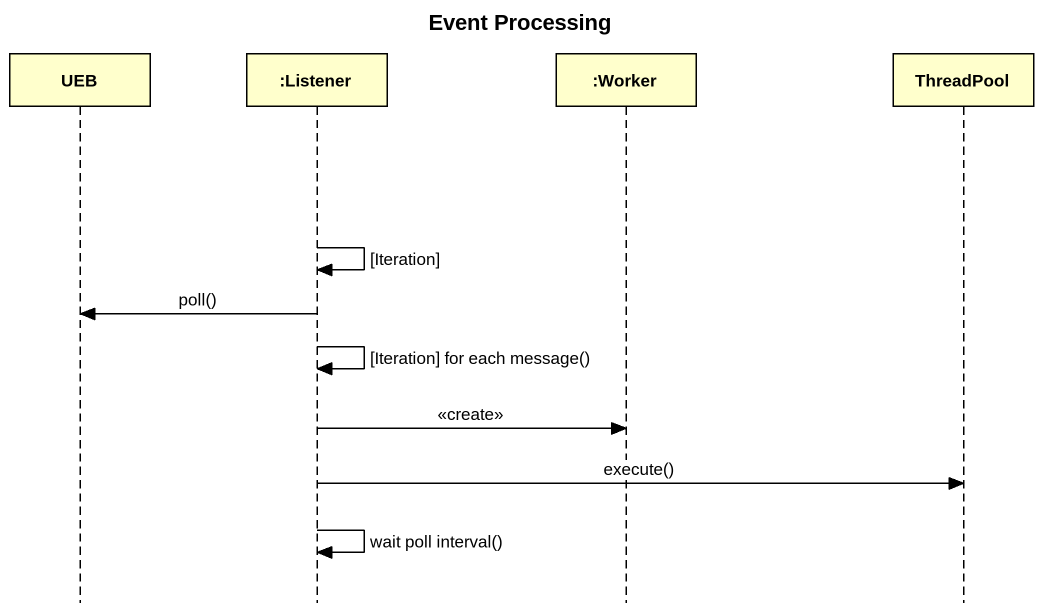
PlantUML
@startuml
title Event Processing
hide footbox
participant UEB
participant ":Listener" as Listener
participant ":Worker" as Worker
participant ThreadPool

Listener -> Listener : [Iteration]
Listener -> UEB : poll()
Listener -> Listener : [Iteration] for each message()
Listener -> Worker : <<create>>
Listener -> ThreadPool : execute()
Listener -> Listener : wait poll interval()
@enduml
